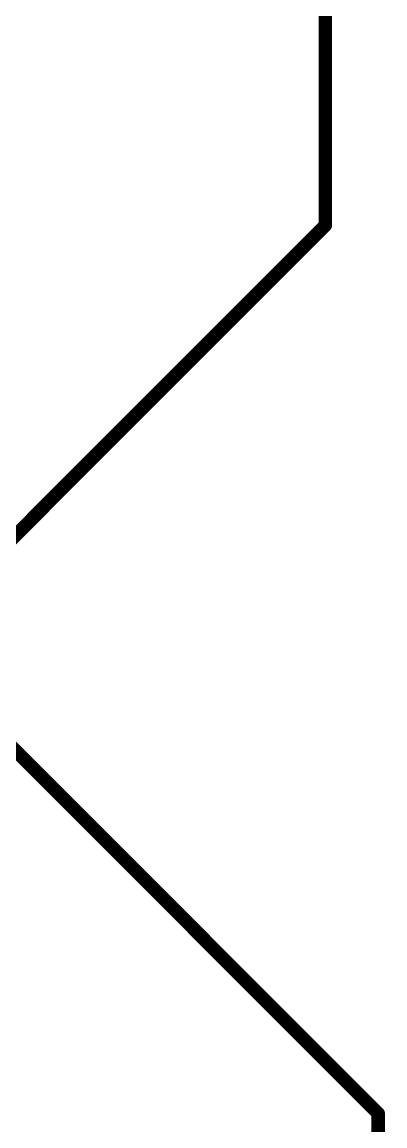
# Model space of a CAD drawing. Extents: x -16 to 95, y -11 to 53.
# Drawn here: x 35.18 to 42.04, y 13.73 to 34.59 of the extents above; entities that cross this region are included whole.
import ezdxf

# ---------------------------------------------------------------- set-up
doc = ezdxf.new("R2010")
doc.units = 0
doc.layers.add('16', color=132, linetype='CONTINUOUS')

msp = doc.modelspace()

# ---------------------------------------------------------------- linework, layer by layer
at = {"layer": '16', "const_width": 0.254}
for points in [[(40.91, 39.64), (40.91, 30.75)], [(33.782, 23.622), (40.91, 30.75)], [(31.623, 24.257), (41.91, 13.97)], [(41.91, 11.938), (41.91, 13.97)]]:
    msp.add_lwpolyline(points, dxfattribs=at)
at = {"layer": '16', "const_width": 0.127}
for points in [[(40.9549, 30.7051, 1), (40.8651, 30.7949)], [(40.8465, 30.75, 1), (40.9735, 30.75)], [(41.9735, 13.97, 1), (41.8465, 13.97)], [(41.8651, 13.9251, 1), (41.9549, 14.0149)]]:
    msp.add_lwpolyline(points, format="xyb", dxfattribs=at)

doc.saveas('drawing.dxf')
